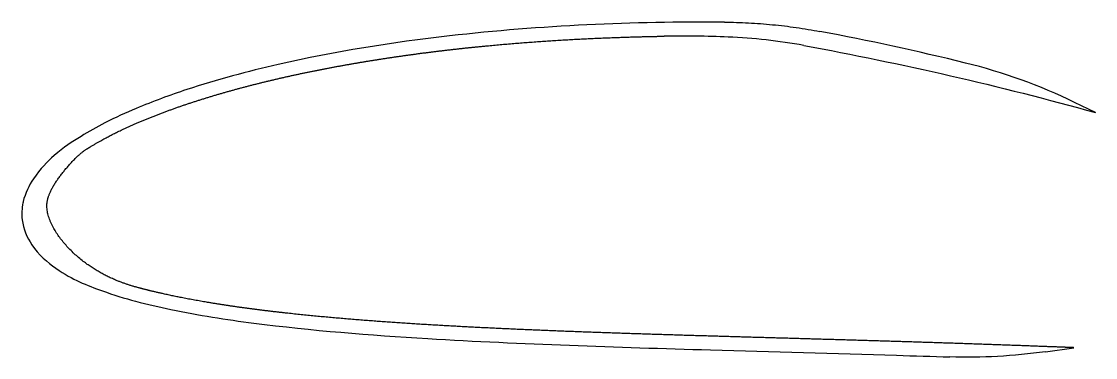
# Model space of a CAD drawing. Header units: millimetres. Extents: x -63 to 132, y -50 to 11.
import ezdxf

# ---------------------------------------------------------------- set-up
doc = ezdxf.new("R2010")
doc.units = ezdxf.units.MM

msp = doc.modelspace()

# ---------------------------------------------------------------- linework, layer by layer
msp.add_line((123.22, -48.57), (128.38, -47.83))
msp.add_lwpolyline([(79.3, 7.05, -0.022687), (132.34, -5.13), (128.52, -3.28, 0.052788), (108.71, 3.87, 0.013619), (82.23, 9.61)], format="xyb")
for points, degree, knots in [([(64.88, 11.29), (48.22, 11.41), (31.52, 10.69), (14.89, 8.79), (4.46, 7.6), (-5.94, 5.96), (-16.26, 3.6), (-21.83, 2.33), (-27.39, 0.84), (-32.89, -0.96), (-35.97, -1.97), (-39.08, -3.12), (-42.11, -4.38), (-43.99, -5.17), (-45.86, -6), (-47.78, -7), (-49.27, -7.77), (-50.75, -8.61), (-52.13, -9.45), (-53.74, -10.43), (-55.25, -11.38), (-57.01, -12.93), (-58.22, -14), (-59.59, -15.38), (-60.76, -17.15), (-61.57, -18.36), (-62.28, -19.77), (-62.65, -21.31)], 3, [0.8660474, 0.8660474, 0.8660474, 0.8660474, 0.9169588, 0.9169588, 0.9169588, 0.9488652, 0.9488652, 0.9488652, 0.9660903, 0.9660903, 0.9660903, 0.9757591, 0.9757591, 0.9757591, 0.9817743, 0.9817743, 0.9817743, 0.9864414, 0.9864414, 0.9864414, 0.9919057, 0.9919057, 0.9919057, 0.9956646, 0.9956646, 0.9956646, 0.9982592, 0.9982592, 0.9982592, 0.9982592]), ([(-51.15, -11.78), (-50.38, -11.3), (-48.64, -10.28), (-45.77, -8.67), (-42.22, -7.11), (-37.41, -5.13), (-32.57, -3.45), (-27.67, -1.91), (-22.78, -0.55), (-17.87, 0.69), (-12.96, 1.8), (-8.03, 2.8), (-3.1, 3.71), (1.85, 4.53), (6.79, 5.26), (11.74, 5.92), (16.7, 6.5), (21.66, 7), (26.62, 7.44), (31.58, 7.82), (36.54, 8.13), (41.51, 8.38), (45.97, 8.55), (49.44, 8.65), (51.92, 8.7), (53.41, 8.73), (53.9, 8.74)], 5, [-0.98682, -0.98682, -0.98682, -0.98682, -0.98682, -0.98682, -0.9822258, -0.9769359, -0.9717188, -0.9665393, -0.9613832, -0.956243, -0.9511146, -0.945995, -0.9408823, -0.9357752, -0.9306728, -0.9255742, -0.9204788, -0.9153863, -0.9102961, -0.9052081, -0.9001219, -0.8950374, -0.8899544, -0.8848727, -0.8797922, -0.8772711, -0.8772711, -0.8772711, -0.8772711, -0.8772711, -0.8772711]), ([(79.3, 7.05), (77.03, 7.47), (74.74, 7.8), (70.15, 8.32), (67.85, 8.49), (65.54, 8.59)], 3, [0, 0, 0, 0, 0.692803, 0.692803, 1.385606, 1.385606, 1.385606, 1.385606]), ([(-58.31, -21.56), (-58.29, -21.4), (-57.96, -19.25), (-56.42, -16.86), (-53.06, -12.95), (-51.15, -11.78)], 4, [1.6974819, 1.6974819, 1.6974819, 1.6974819, 1.6974819, 1.7201419, 2, 2, 2, 2, 2]), ([(-41.3, -37.05), (-45.96, -35.84), (-52.08, -33.44), (-57.64, -27.35), (-58.38, -22.59), (-58.32, -21.74)], 4, [1.0000091, 1.0000091, 1.0000091, 1.0000091, 1.0000091, 1.5707344, 1.6913401, 1.6913401, 1.6913401, 1.6913401, 1.6913401]), ([(-62.83, -24.6), (-62.64, -26.26), (-61.97, -27.83), (-61.08, -29.14), (-59.84, -30.96), (-58.21, -32.34), (-56.72, -33.39), (-55.13, -34.51), (-53.71, -35.26), (-52.42, -35.85), (-51, -36.5), (-49.68, -37), (-48.25, -37.51), (-46.27, -38.22), (-44.18, -38.88), (-42.2, -39.4), (-40.04, -39.97), (-37.93, -40.45), (-35.79, -40.9), (-30.72, -41.96), (-25.72, -42.72), (-20.73, -43.36), (-10.11, -44.73), (0.43, -45.53), (10.92, -46.17), (28.14, -47.2), (45.25, -47.73), (62.32, -48.23), (73.61, -48.56), (84.89, -48.87), (96.17, -49.21), (99.39, -49.31), (102.61, -49.41), (105.83, -49.52)], 3, [0, 0, 0, 0, 0.0026667, 0.0026667, 0.0026667, 0.0063556, 0.0063556, 0.0063556, 0.0102891, 0.0102891, 0.0102891, 0.0146458, 0.0146458, 0.0146458, 0.0206724, 0.0206724, 0.0206724, 0.0272227, 0.0272227, 0.0272227, 0.0426879, 0.0426879, 0.0426879, 0.0755999, 0.0755999, 0.0755999, 0.1296043, 0.1296043, 0.1296043, 0.1653474, 0.1653474, 0.1653474, 0.1755601, 0.1755601, 0.1755601, 0.1755601]), ([(128.38, -47.83), (127.87, -47.81), (126.42, -47.75), (124.05, -47.66), (120.72, -47.54), (116.48, -47.38), (111.82, -47.22), (107.16, -47.06), (102.49, -46.91), (97.83, -46.76), (93.17, -46.62), (88.51, -46.48), (83.85, -46.35), (79.18, -46.21), (74.52, -46.08), (69.85, -45.95), (65.18, -45.81), (60.51, -45.68), (55.83, -45.54), (51.15, -45.39), (46.47, -45.24), (41.78, -45.08), (37.09, -44.91), (32.39, -44.72), (27.68, -44.53), (22.97, -44.31), (18.25, -44.08), (13.53, -43.82), (8.79, -43.54), (4.04, -43.22), (-0.71, -42.87), (-5.49, -42.48), (-10.27, -42.04), (-15.08, -41.54), (-19.9, -40.97), (-24.74, -40.32), (-29.64, -39.54), (-33.89, -38.78), (-37.26, -38.04), (-39.57, -37.5), (-40.92, -37.15), (-41.3, -37.05)], 5, [-0.1993042, -0.1993042, -0.1993042, -0.1993042, -0.1993042, -0.1993042, -0.1965855, -0.1916488, -0.186724, -0.1817996, -0.1768756, -0.1719517, -0.1670279, -0.1621039, -0.1571796, -0.1522549, -0.1473296, -0.1424034, -0.1374763, -0.1325479, -0.1276181, -0.1226866, -0.1177532, -0.1128177, -0.1078796, -0.1029387, -0.0979947, -0.0930472, -0.0880956, -0.0831396, -0.0781786, -0.0732119, -0.0682387, -0.0632582, -0.0582691, -0.0532702, -0.0482596, -0.0432348, -0.0381924, -0.0331274, -0.0280313, -0.0228888, -0.0209431, -0.0209431, -0.0209431, -0.0209431, -0.0209431, -0.0209431]), ([(123.22, -48.57), (120.34, -48.98), (117.45, -49.26), (111.64, -49.58), (108.73, -49.61), (105.83, -49.52)], 3, [0, 0, 0, 0, 0.872159, 0.872159, 1.744317, 1.744317, 1.744317, 1.744317])]:
    msp.add_open_spline(points, degree=degree, knots=knots)
for points in [[(64.88, 11.29), (65.61, 11.28), (67.06, 11.26), (69.24, 11.17), (71.42, 11.03), (73.59, 10.84), (75.76, 10.61), (77.93, 10.33), (80.08, 9.99), (81.52, 9.74), (82.23, 9.61)], [(65.54, 8.59), (61.66, 8.75), (57.78, 8.8), (53.9, 8.74)], [(-62.66, -21.39), (-62.67, -21.44), (-62.68, -21.49), (-62.69, -21.54)], [(-62.65, -21.31), (-62.66, -21.34), (-62.66, -21.36), (-62.66, -21.39)], [(-62.69, -21.54), (-62.89, -22.53), (-62.95, -23.58), (-62.83, -24.6)], [(-58.32, -21.65), (-58.31, -21.62), (-58.31, -21.59), (-58.31, -21.56)], [(-58.32, -21.74), (-58.32, -21.71), (-58.32, -21.68), (-58.32, -21.65)]]:
    msp.add_open_spline(points, degree=3)

doc.saveas('drawing.dxf')
